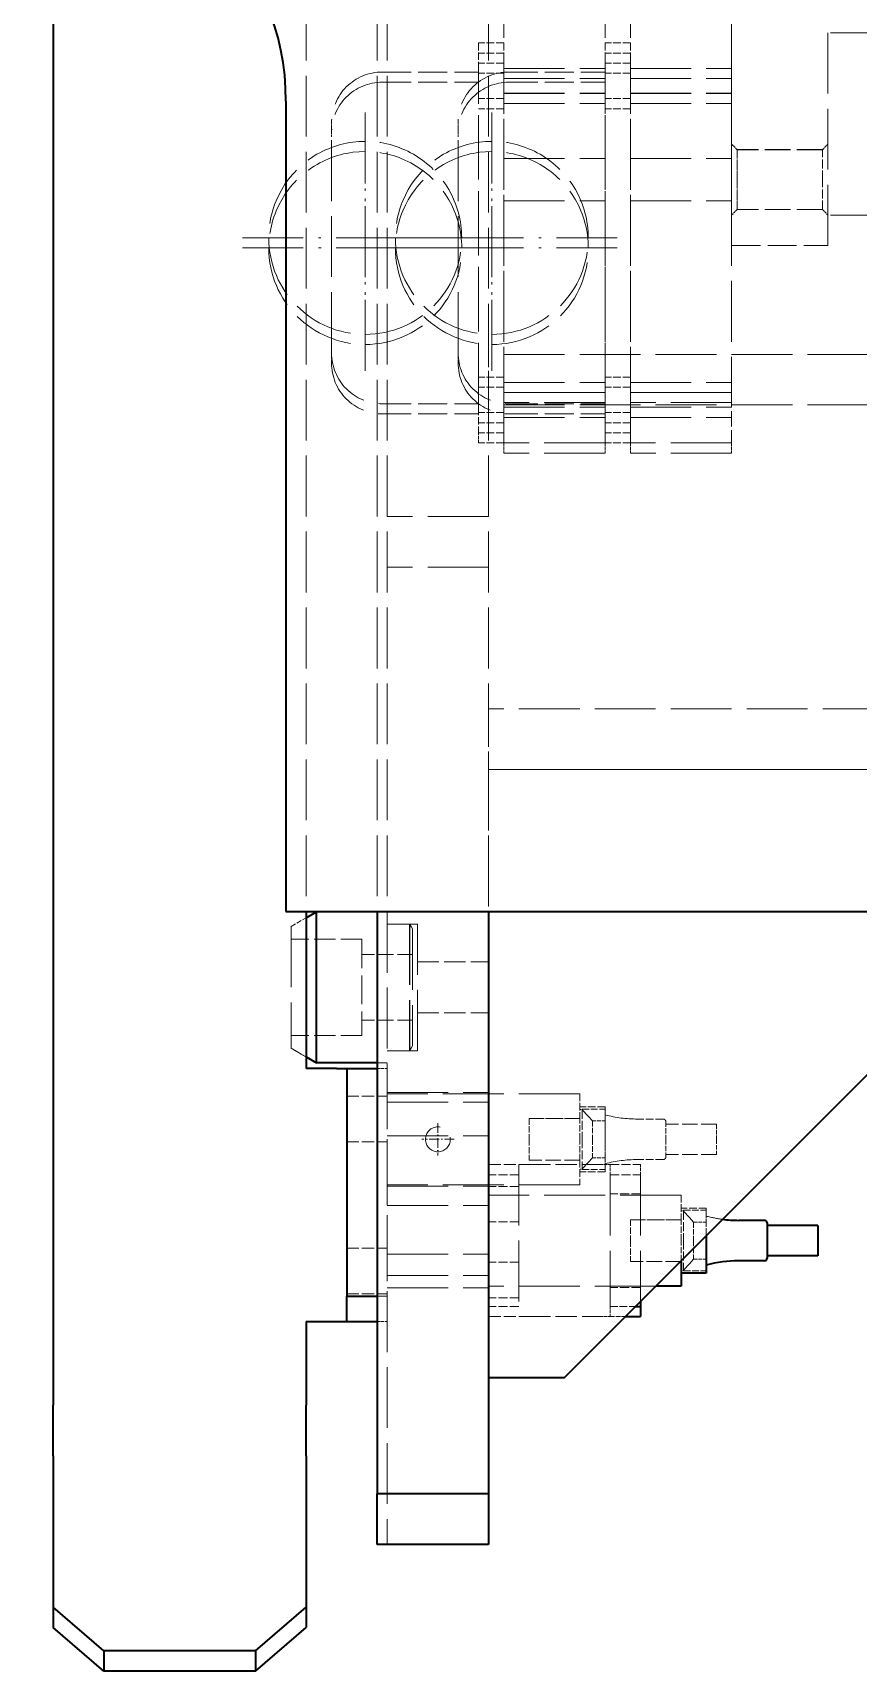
# Model space of a CAD drawing. Extents: x 0 to 18500, y -51 to 3802.
# Drawn here: x 3148.3 to 3311.3, y 2345.5 to 2669 of the extents above; entities that cross this region are included whole.
import ezdxf

# ---------------------------------------------------------------- set-up
doc = ezdxf.new("R2010")
doc.units = 0
doc.header["$MEASUREMENT"] = 0
for name, pattern in [('CENTER-HOKUTO', [23, 20, -1, 1, -1]), ('DASHDOT', [18.5, 12, -3, 0.5, -3]), ('DASHED', [15, 12, -3]), ('HIDDEN-HOKUTO', [3.8, 2.5, -1.3])]:
    doc.linetypes.add(name, pattern=pattern)
doc.layers.get('0').update_dxf_attribs({"linetype": 'CONTINUOUS'})
doc.layers.add('AM_7', color=2, linetype='CENTER-HOKUTO')
doc.layers.add('AM_HID', color=1, linetype='HIDDEN-HOKUTO')

msp = doc.modelspace()

# ---------------------------------------------------------------- linework, layer by layer
at = {"color": 7, "lineweight": 35}
for p, q in [((3152.33264, 2705.32956), (3152.3324, 2397.99265)), ((3198.33216, 2655.48996), (3198.33216, 2495.4899)), ((3198.33216, 2495.4899), (3468.33216, 2495.4899)), ((3202.3324, 2495.48984), (3202.3324, 2464.49002)), ((3204.33264, 2465.59018), (3204.33264, 2495.39017)), ((3216.3324, 2495.4899), (3216.33216, 2380.48996)), ((3238.3324, 2495.4899), (3238.33216, 2380.48996)), ((3238.33264, 2495.48978), (3238.33264, 2403.49014)), ((3253.33264, 2403.49014), (3336.33216, 2486.48965)), ((3210.3324, 2464.48996), (3210.3324, 2419.48996)), ((3152.3324, 2387.99265), (3152.3324, 2358.11697)), ((3202.3324, 2387.99258), (3202.3324, 2358.11697)), ((3238.33216, 2380.48996), (3216.33216, 2380.48996)), ((3238.3324, 2370.48996), (3216.3324, 2370.48996)), ((3192.3324, 2349.4567), (3162.3324, 2349.4567)), ((3192.3324, 2345.4567), (3162.3324, 2345.4567))]:
    msp.add_line(p, q, dxfattribs=at)
at = {"color": 7, "lineweight": 35, "ltscale": 0.057849}
msp.add_line((3202.33167, 2494.23453), (3204.33557, 2495.39157), dxfattribs=at)
at = {"color": 7, "lineweight": 35, "ltscale": 0.057743}
msp.add_line((3202.3324, 2494.23526), (3204.33264, 2495.39017), dxfattribs=at)
at = {"color": 7, "lineweight": 35, "ltscale": 0.299988}
for p, q in [((3216.33216, 2495.39017), (3204.33264, 2495.39017)), ((3216.33216, 2465.59018), (3204.33264, 2465.59018))]:
    msp.add_line(p, q, dxfattribs=at)
at = {"color": 7, "lineweight": 35, "ltscale": 4.57764e-05}
msp.add_line((3204.33557, 2495.38974), (3204.33557, 2495.39157), dxfattribs=at)
at = {"color": 7, "lineweight": 35, "ltscale": 0.299896}
msp.add_line((3216.33142, 2495.39157), (3204.33557, 2495.39157), dxfattribs=at)
at = {"color": 7, "lineweight": 35, "ltscale": 0.057742}
msp.add_line((3202.3324, 2466.74503), (3204.33264, 2465.59018), dxfattribs=at)
at = {"color": 7, "lineweight": 35, "ltscale": 0.15}
for p, q in [((3208.3324, 2464.49002), (3202.3324, 2464.49002)), ((3202.3324, 2414.49002), (3208.3324, 2414.49002))]:
    msp.add_line(p, q, dxfattribs=at)
at = {"color": 7, "lineweight": 35, "ltscale": 0.05}
for p, q in [((3208.3324, 2464.49002), (3210.3324, 2464.49002)), ((3208.3324, 2414.49002), (3210.3324, 2414.49002))]:
    msp.add_line(p, q, dxfattribs=at)
at = {"color": 7, "lineweight": 35, "ltscale": 0.149994}
for p, q in [((3210.3324, 2464.48996), (3216.33216, 2464.48996)), ((3210.3324, 2419.48996), (3216.33216, 2419.48996)), ((3210.3324, 2414.49002), (3216.33216, 2414.49002))]:
    msp.add_line(p, q, dxfattribs=at)
at = {"color": 7, "lineweight": 35, "ltscale": 0.127496}
for p, q in [((3292.83557, 2434.49161), (3287.73572, 2434.49161)), ((3292.83557, 2426.49161), (3287.73572, 2426.49161))]:
    msp.add_line(p, q, dxfattribs=at)
at = {"color": 7, "lineweight": 35, "ltscale": 0.0875}
for p, q in [((3293.33557, 2433.99161), (3293.33557, 2430.49161)), ((3293.33557, 2430.49161), (3293.33557, 2426.99161))]:
    msp.add_line(p, q, dxfattribs=at)
at = {"color": 7, "lineweight": 35, "ltscale": 0.25}
for p, q in [((3303.33557, 2433.49161), (3293.33557, 2433.49161)), ((3303.33557, 2427.49161), (3293.33557, 2427.49161)), ((3152.3324, 2387.99265), (3152.3324, 2397.99265)), ((3216.3324, 2370.48996), (3216.33216, 2380.48996)), ((3238.33216, 2380.48996), (3238.3324, 2370.48996))]:
    msp.add_line(p, q, dxfattribs=at)
at = {"color": 7, "lineweight": 35, "ltscale": 0.075}
for p, q in [((3303.33557, 2433.49161), (3303.33557, 2430.49161)), ((3303.33557, 2430.49161), (3303.33557, 2427.49161))]:
    msp.add_line(p, q, dxfattribs=at)
at = {"color": 7, "lineweight": 35, "ltscale": 0.025}
msp.add_line((3281.33557, 2431.49161), (3281.33557, 2430.49161), dxfattribs=at)
at = {"color": 7, "lineweight": 35, "ltscale": 0.160001}
msp.add_line((3281.33557, 2430.49161), (3281.33557, 2424.09158), dxfattribs=at)
at = {"color": 7, "lineweight": 35, "ltscale": 0.000160217}
msp.add_line((3293.33557, 2426.99332), (3293.33557, 2426.99973), dxfattribs=at)
at = {"color": 7, "lineweight": 35, "ltscale": 0.003076}
msp.add_line((3276.33557, 2426.3685), (3276.21253, 2426.3685), dxfattribs=at)
at = {"color": 7, "lineweight": 35, "ltscale": 0.003117}
msp.add_line((3276.33557, 2426.3685), (3276.33557, 2426.49319), dxfattribs=at)
at = {"color": 7, "lineweight": 35, "ltscale": 0.121922}
msp.add_line((3276.33557, 2426.3685), (3276.33557, 2421.49161), dxfattribs=at)
at = {"color": 7, "lineweight": 35, "ltscale": 0.125}
msp.add_line((3281.33557, 2424.09158), (3276.33557, 2424.09158), dxfattribs=at)
at = {"color": 7, "lineweight": 35, "ltscale": 0.125037}
msp.add_line((3276.33557, 2421.49161), (3271.33411, 2421.49161), dxfattribs=at)
at = {"color": 7, "lineweight": 35, "ltscale": 0.124998}
msp.add_line((3210.3324, 2414.49002), (3210.3324, 2419.48996), dxfattribs=at)
at = {"color": 7, "lineweight": 35, "ltscale": 0.025037}
msp.add_line((3267.33411, 2417.49155), (3268.33557, 2417.49155), dxfattribs=at)
at = {"color": 7, "lineweight": 35, "ltscale": 0.025002}
msp.add_line((3268.33557, 2418.49161), (3268.33557, 2417.49155), dxfattribs=at)
at = {"color": 7, "lineweight": 35, "ltscale": 0.049998}
msp.add_line((3268.33557, 2417.49155), (3268.33557, 2415.49161), dxfattribs=at)
at = {"color": 7, "lineweight": 35, "ltscale": 0.412434}
msp.add_line((3202.3324, 2414.49002), (3202.3324, 2397.99265), dxfattribs=at)
at = {"color": 7, "lineweight": 35, "ltscale": 0.075037}
msp.add_line((3265.33411, 2415.49161), (3268.33557, 2415.49161), dxfattribs=at)
at = {"color": 7, "lineweight": 35, "ltscale": 0.375}
msp.add_line((3238.33264, 2403.49014), (3253.33264, 2403.49014), dxfattribs=at)
at = {"color": 7, "lineweight": 35, "ltscale": 0.250002}
msp.add_line((3202.3324, 2387.99258), (3202.3324, 2397.99265), dxfattribs=at)
at = {"color": 7, "lineweight": 35, "ltscale": 0.1}
for p, q in [((3152.3324, 2358.11697), (3152.3324, 2354.11697)), ((3202.3324, 2358.11697), (3202.3324, 2354.11697)), ((3162.3324, 2349.4567), (3162.3324, 2345.4567)), ((3192.3324, 2349.4567), (3192.3324, 2345.4567))]:
    msp.add_line(p, q, dxfattribs=at)
at = {"color": 7, "lineweight": 35, "ltscale": 0.330719}
for p, q in [((3162.3324, 2349.4567), (3152.3324, 2358.11697)), ((3192.3324, 2349.4567), (3202.3324, 2358.11697)), ((3162.3324, 2345.4567), (3152.3324, 2354.11697)), ((3192.3324, 2345.4567), (3202.3324, 2354.11697)), ((3192.33582, 2345.45834), (3202.33582, 2354.11862))]:
    msp.add_line(p, q, dxfattribs=at)
at = {"color": 7, "lineweight": 35}
for centre, radius, start, end in [((3148.33216, 2655.48996), 50, 359.9999905, 89.9999888), ((3287.73572, 2459.7283), 25.23674, 262.722752, 269.9999907), ((3292.83557, 2433.99155), 0.50005, 359.070075, 89.9966352), ((3292.83557, 2426.99173), 0.50015, 270.0107209, 1.1576194), ((3287.73572, 2401.25485), 25.23675, 89.9999888, 104.6905373)]:
    msp.add_arc(centre, radius, start, end, dxfattribs=at)
at = {"layer": 'AM_7', "color": 2, "linetype": 'DASHDOT', "lineweight": 13}
for p, q in [((3213.98279, 2653.2551), (3213.98279, 2603.72519)), ((3238.98279, 2653.2551), (3238.98279, 2603.72519)), ((3213.98572, 2651.25656), (3213.98572, 2601.72653)), ((3238.98572, 2651.25656), (3238.98572, 2601.72653)), ((3238.74768, 2628.4902), (3189.21765, 2628.4902)), ((3263.74768, 2628.49008), (3214.21765, 2628.49008)), ((3238.75061, 2626.49155), (3189.22058, 2626.49155)), ((3263.75061, 2626.49155), (3214.22058, 2626.49155))]:
    msp.add_line(p, q, dxfattribs=at)
at = {"layer": 'AM_7', "color": 2, "linetype": 'DASHDOT', "lineweight": 13, "ltscale": 0.159804}
msp.add_line((3228.33533, 2453.68753), (3228.33533, 2447.29538), dxfattribs=at)
at = {"layer": 'AM_7', "color": 2, "linetype": 'DASHDOT', "lineweight": 13, "ltscale": 0.159802}
msp.add_line((3231.53138, 2450.49142), (3225.13929, 2450.49142), dxfattribs=at)
at = {"layer": 'AM_HID', "color": 1, "linetype": 'DASHED', "lineweight": 13}
for p, q in [((3216.3324, 3245.48996), (3216.3324, 2495.4899)), ((3218.3324, 3245.48996), (3218.3324, 2370.48996)), ((3238.3324, 3245.48996), (3238.3324, 2495.4899)), ((3241.33264, 3144.99008), (3241.33264, 2597.99008)), ((3261.33264, 3144.99008), (3261.33264, 2597.99008)), ((3266.33264, 3144.99008), (3266.33264, 2597.99008)), ((3286.33264, 3144.99008), (3286.33264, 2597.99008)), ((3286.33264, 2626.99008), (3286.33264, 2862.99008)), ((3305.33264, 2626.99008), (3305.33264, 2862.99008)), ((3202.33264, 2810.49008), (3202.3324, 2495.48984)), ((3437.83264, 2668.99008), (3305.33264, 2668.99008)), ((3236.33264, 2594.99008), (3236.33264, 2661.99008)), ((3241.33264, 2594.99008), (3241.33264, 2661.99008)), ((3241.33264, 2661.94858), (3261.33264, 2661.94858)), ((3241.33289, 2661.9487), (3261.33289, 2661.9487)), ((3241.33557, 2659.95004), (3261.33557, 2659.95004)), ((3241.33582, 2659.95004), (3261.33582, 2659.95004)), ((3261.33264, 2594.99008), (3261.33264, 2661.99008)), ((3266.33264, 2594.99008), (3266.33264, 2661.99008)), ((3266.33264, 2661.94858), (3286.33264, 2661.94858)), ((3266.33289, 2661.9487), (3286.33289, 2661.9487)), ((3266.33557, 2659.95004), (3286.33557, 2659.95004)), ((3266.33582, 2659.95004), (3286.33582, 2659.95004)), ((3236.33264, 2595.74008), (3236.33264, 2657.23093)), ((3241.33264, 2657.03159), (3261.33264, 2657.03159)), ((3241.33289, 2657.03171), (3261.33289, 2657.03171)), ((3261.33264, 2595.74008), (3261.33264, 2657.23093)), ((3266.33264, 2657.03159), (3286.33264, 2657.03159)), ((3266.33289, 2657.03171), (3286.33289, 2657.03171)), ((3241.33557, 2655.03305), (3261.33557, 2655.03305)), ((3241.33582, 2655.03305), (3261.33582, 2655.03305)), ((3266.33557, 2655.03305), (3286.33557, 2655.03305)), ((3266.33582, 2655.03305), (3286.33582, 2655.03305)), ((3207.33264, 2605.76462), (3207.33264, 2648.45517)), ((3232.33264, 2605.76462), (3232.33264, 2648.45517)), ((3241.33264, 2644.17807), (3261.33264, 2644.17807)), ((3241.33289, 2644.17819), (3261.33289, 2644.17819)), ((3241.33557, 2644.17953), (3261.33557, 2644.17953)), ((3241.33582, 2644.17966), (3261.33582, 2644.17953)), ((3266.33264, 2644.17807), (3286.33264, 2644.17807)), ((3266.33289, 2644.17819), (3286.33289, 2644.17819)), ((3266.33557, 2644.17953), (3286.33557, 2644.17953)), ((3266.33582, 2644.17953), (3286.33582, 2644.17953)), ((3241.33264, 2635.80209), (3261.33264, 2635.80209)), ((3241.33289, 2635.80222), (3261.33289, 2635.80222)), ((3241.33557, 2635.80356), (3261.33557, 2635.80356)), ((3241.33582, 2635.80356), (3261.33582, 2635.80356)), ((3266.33264, 2635.80209), (3286.33264, 2635.80209)), ((3266.33289, 2635.80222), (3286.33289, 2635.80222)), ((3266.33557, 2635.80356), (3286.33557, 2635.80356)), ((3266.33582, 2635.80356), (3286.33582, 2635.80356)), ((3437.83264, 2632.99008), (3305.33264, 2632.99008)), ((3437.83557, 2632.99155), (3305.33557, 2632.99155)), ((3403.3324, 2605.48996), (3238.3324, 2605.48996)), ((3241.33264, 2599.94858), (3261.33264, 2599.94858)), ((3261.33264, 2597.99008), (3241.33264, 2597.99008)), ((3241.33289, 2599.9487), (3261.33289, 2599.9487)), ((3261.33289, 2597.9902), (3241.33289, 2597.9902)), ((3266.33264, 2599.94858), (3286.33264, 2599.94858)), ((3286.33264, 2597.99008), (3266.33264, 2597.99008)), ((3266.33289, 2599.9487), (3286.33289, 2599.9487)), ((3286.33289, 2597.9902), (3266.33289, 2597.9902)), ((3403.3324, 2595.48996), (3238.3324, 2595.48996)), ((3241.33264, 2595.03159), (3261.33264, 2595.03159)), ((3241.33289, 2595.03171), (3261.33289, 2595.03171)), ((3241.33557, 2597.95004), (3261.33557, 2597.95004)), ((3241.33557, 2597.95004), (3261.33557, 2597.95004)), ((3261.33557, 2595.99155), (3241.33557, 2595.99155)), ((3261.33582, 2595.99167), (3241.33582, 2595.99167)), ((3266.33264, 2595.03159), (3286.33264, 2595.03159)), ((3266.33289, 2595.03171), (3286.33289, 2595.03171)), ((3266.33557, 2597.95004), (3286.33557, 2597.95004)), ((3266.33557, 2597.95004), (3286.33557, 2597.95004)), ((3286.33557, 2595.99155), (3266.33557, 2595.99155)), ((3286.33582, 2595.99155), (3266.33582, 2595.99167)), ((3241.33557, 2593.03305), (3261.33557, 2593.03305)), ((3241.33557, 2593.03305), (3261.33557, 2593.03305)), ((3266.33557, 2593.03305), (3286.33557, 2593.03305)), ((3266.33557, 2593.03305), (3286.33557, 2593.03305)), ((3261.33264, 2587.99008), (3241.33264, 2587.99008)), ((3261.33557, 2585.99155), (3241.33557, 2585.99155)), ((3286.33264, 2587.99008), (3266.33264, 2587.99008)), ((3286.33557, 2585.99155), (3266.33557, 2585.99155)), ((3238.33264, 2573.49008), (3218.33264, 2573.49008)), ((3238.33289, 2563.4902), (3218.33289, 2563.4902)), ((3238.33533, 2563.49142), (3218.33533, 2563.49142)), ((3436.3324, 2535.4899), (3238.3324, 2535.48996)), ((3436.3324, 2523.4899), (3238.3324, 2523.48996)), ((3238.33264, 2523.49014), (3238.33264, 2495.48978)), ((3311.33216, 2523.49008), (3238.33264, 2523.49014)), ((3204.33264, 2466.978), (3204.33264, 2495.39017)), ((3204.33557, 2466.9794), (3204.33557, 2495.39157)), ((3204.33557, 2465.59158), (3204.33557, 2495.38974)), ((3218.33264, 2495.39017), (3218.33264, 2465.59018)), ((3199.33264, 2492.50339), (3199.33264, 2468.4769)), ((3222.7555, 2492.99014), (3222.7555, 2467.99014)), ((3222.7555, 2492.99014), (3222.7555, 2468.7222)), ((3222.75818, 2492.99155), (3222.75818, 2467.99155)), ((3222.75818, 2492.99155), (3222.75818, 2468.7236)), ((3223.33264, 2491.99014), (3223.33264, 2468.99014)), ((3224.33264, 2467.99014), (3224.33264, 2492.99014)), ((3218.3324, 2464.48996), (3218.3324, 2419.48996)), ((3218.33533, 2459.74149), (3238.33533, 2459.74149)), ((3256.33533, 2459.49149), (3218.33533, 2459.49149)), ((3218.3324, 2457.81351), (3238.3324, 2457.81351)), ((3218.33582, 2457.81522), (3238.33582, 2457.81522)), ((3218.3324, 2451.16653), (3238.3324, 2451.16647)), ((3218.33582, 2451.16818), (3238.33582, 2451.16818)), ((3244.33582, 2445.49161), (3244.33582, 2415.49161)), ((3262.33557, 2443.49161), (3262.33557, 2417.49161)), ((3268.33557, 2443.49155), (3268.33557, 2418.49161)), ((3256.33533, 2441.49149), (3218.33533, 2441.49149)), ((3218.33533, 2441.24149), (3238.33533, 2441.24149)), ((3276.33557, 2439.49161), (3238.33557, 2439.49161)), ((3218.33264, 2437.40762), (3238.33264, 2437.40762)), ((3218.33289, 2437.40768), (3238.33289, 2437.40768)), ((3218.33557, 2437.40909), (3238.33557, 2437.40909)), ((3218.33557, 2437.40903), (3238.33557, 2437.40903)), ((3218.3324, 2427.81351), (3238.3324, 2427.81351)), ((3218.33582, 2427.81522), (3238.33582, 2427.81522)), ((3218.33264, 2423.5726), (3238.33264, 2423.5726)), ((3218.33289, 2423.57272), (3238.33289, 2423.57272)), ((3218.33557, 2423.57413), (3238.33557, 2423.57413)), ((3218.33557, 2423.57401), (3238.33557, 2423.57401)), ((3218.3324, 2421.16653), (3238.3324, 2421.16647)), ((3218.33582, 2421.16818), (3238.33582, 2421.16818)), ((3271.33411, 2421.49161), (3238.33557, 2421.49161)), ((3238.33606, 2380.49173), (3216.33606, 2380.49173)), ((3238.33289, 2380.49026), (3218.33289, 2380.49026)), ((3238.33533, 2380.49142), (3218.33533, 2380.49142)), ((3192.33582, 2349.4584), (3162.33582, 2349.4584)), ((3192.33582, 2345.45834), (3162.33582, 2345.4584))]:
    msp.add_line(p, q, dxfattribs=at)
at = {"layer": 'AM_HID', "color": 1, "linetype": 'DASHED', "lineweight": 13, "ltscale": 0.125}
for p, q in [((3236.33264, 2666.99008), (3236.33264, 2661.99008)), ((3241.33264, 2666.99008), (3236.33264, 2666.99008)), ((3241.33264, 2666.99008), (3241.33264, 2661.99008)), ((3261.33264, 2666.99008), (3261.33264, 2661.99008)), ((3266.33264, 2666.99008), (3261.33264, 2666.99008)), ((3266.33264, 2666.99008), (3266.33264, 2661.99008)), ((3241.33264, 2662.99008), (3236.33264, 2662.99008)), ((3241.33289, 2662.9902), (3236.33289, 2662.9902)), ((3241.33557, 2664.99155), (3236.33557, 2664.99155)), ((3266.33264, 2662.99008), (3261.33264, 2662.99008)), ((3266.33289, 2662.9902), (3261.33289, 2662.9902)), ((3266.33557, 2664.99155), (3261.33557, 2664.99155)), ((3241.33557, 2660.99155), (3236.33557, 2660.99155)), ((3241.33582, 2660.99155), (3236.33582, 2660.99155)), ((3266.33557, 2660.99155), (3261.33557, 2660.99155)), ((3266.33582, 2660.99155), (3261.33582, 2660.99155)), ((3241.33264, 2655.99008), (3236.33264, 2655.99008)), ((3241.33289, 2655.9902), (3236.33289, 2655.9902)), ((3241.33557, 2653.99155), (3236.33557, 2653.99155)), ((3241.33582, 2653.99155), (3236.33582, 2653.99155)), ((3266.33264, 2655.99008), (3261.33264, 2655.99008)), ((3266.33289, 2655.9902), (3261.33289, 2655.9902)), ((3266.33557, 2653.99155), (3261.33557, 2653.99155)), ((3266.33582, 2653.99155), (3261.33582, 2653.99155)), ((3241.33264, 2600.99008), (3236.33264, 2600.99008)), ((3241.33289, 2600.9902), (3236.33289, 2600.9902)), ((3241.33557, 2598.99155), (3236.33557, 2598.99155)), ((3241.33557, 2598.99155), (3236.33557, 2598.99155)), ((3266.33264, 2600.99008), (3261.33264, 2600.99008)), ((3266.33289, 2600.9902), (3261.33289, 2600.9902)), ((3266.33557, 2598.99155), (3261.33557, 2598.99155)), ((3266.33557, 2598.99155), (3261.33557, 2598.99155)), ((3236.33264, 2594.99008), (3236.33264, 2589.99008)), ((3241.33264, 2594.99008), (3241.33264, 2589.99008)), ((3261.33264, 2594.99008), (3261.33264, 2589.99008)), ((3266.33264, 2594.99008), (3266.33264, 2589.99008)), ((3241.33264, 2593.99008), (3236.33264, 2593.99008)), ((3241.33289, 2593.9902), (3236.33289, 2593.9902)), ((3241.33557, 2591.99155), (3236.33557, 2591.99155)), ((3241.33557, 2591.99155), (3236.33557, 2591.99155)), ((3266.33264, 2593.99008), (3261.33264, 2593.99008)), ((3266.33289, 2593.9902), (3261.33289, 2593.9902)), ((3266.33557, 2591.99155), (3261.33557, 2591.99155)), ((3266.33557, 2591.99155), (3261.33557, 2591.99155)), ((3241.33264, 2589.99008), (3236.33264, 2589.99008)), ((3266.33264, 2589.99008), (3261.33264, 2589.99008)), ((3241.33557, 2587.99155), (3236.33557, 2587.99155)), ((3266.33557, 2587.99155), (3261.33557, 2587.99155)), ((3261.33533, 2456.89145), (3256.33533, 2456.89145)), ((3261.33533, 2444.09146), (3256.33533, 2444.09146)), ((3281.33557, 2436.89157), (3276.33557, 2436.89157))]:
    msp.add_line(p, q, dxfattribs=at)
at = {"layer": 'AM_HID', "color": 1, "linetype": 'DASHED', "lineweight": 13, "ltscale": 0.475}
for p, q in [((3217.33264, 2661.2402), (3236.33264, 2661.24008)), ((3242.33264, 2661.24008), (3261.33264, 2661.24008)), ((3217.33557, 2659.24155), (3236.33557, 2659.24155)), ((3242.33557, 2659.24155), (3261.33557, 2659.24155)), ((3286.33264, 2626.99008), (3305.33264, 2626.99008)), ((3217.33264, 2595.7402), (3236.33264, 2595.74008)), ((3242.33264, 2595.74008), (3261.33264, 2595.74008)), ((3217.33557, 2593.74155), (3236.33557, 2593.74155)), ((3242.33557, 2593.74155), (3261.33557, 2593.74155)), ((3213.33264, 2489.99014), (3213.33264, 2470.99014))]:
    msp.add_line(p, q, dxfattribs=at)
at = {"layer": 'AM_HID', "color": 1, "linetype": 'DASHED', "lineweight": 13, "ltscale": 0.100229}
for p, q in [((3236.33264, 2657.23093), (3236.33264, 2661.24008)), ((3261.33264, 2657.23093), (3261.33264, 2661.24008))]:
    msp.add_line(p, q, dxfattribs=at)
at = {"layer": 'AM_HID', "color": 1, "linetype": 'DASHED', "lineweight": 13, "ltscale": 0.028909}
for p, q in [((3207.33264, 2650.04892), (3207.33264, 2651.20529)), ((3232.33264, 2650.04892), (3232.33264, 2651.20529))]:
    msp.add_line(p, q, dxfattribs=at)
at = {"layer": 'AM_HID', "color": 1, "linetype": 'DASHED', "lineweight": 13, "ltscale": 0.039844}
for p, q in [((3207.33264, 2648.45517), (3207.33264, 2650.04892)), ((3232.33264, 2648.45517), (3232.33264, 2650.04892))]:
    msp.add_line(p, q, dxfattribs=at)
at = {"layer": 'AM_HID', "color": 1, "linetype": 'DASHED', "lineweight": 13, "ltscale": 0.038273}
for p, q in [((3287.41516, 2645.90756), (3286.33264, 2646.99008)), ((3287.41541, 2645.90768), (3286.33289, 2646.9902)), ((3287.41809, 2645.90903), (3286.33557, 2646.99155)), ((3304.25013, 2645.90756), (3305.33264, 2646.99008)), ((3304.25037, 2645.90768), (3305.33289, 2646.9902)), ((3304.25305, 2645.90903), (3305.33557, 2646.99155)), ((3304.2533, 2645.90903), (3305.33582, 2646.99155)), ((3287.41516, 2634.0726), (3286.33264, 2632.99008)), ((3287.41541, 2634.07272), (3286.33289, 2632.9902)), ((3287.41809, 2634.07407), (3286.33557, 2632.99155)), ((3304.25013, 2634.0726), (3305.33264, 2632.99008)), ((3304.25037, 2634.07272), (3305.33289, 2632.9902)), ((3304.25305, 2634.07407), (3305.33557, 2632.99155)), ((3304.2533, 2634.07407), (3305.33582, 2632.99155))]:
    msp.add_line(p, q, dxfattribs=at)
at = {"layer": 'AM_HID', "color": 1, "linetype": 'DASHED', "lineweight": 13, "ltscale": 0.038266}
msp.add_line((3287.41809, 2645.90915), (3286.33582, 2646.99155), dxfattribs=at)
at = {"layer": 'AM_HID', "color": 1, "linetype": 'DASHED', "lineweight": 13, "ltscale": 0.147937}
for p, q in [((3287.41516, 2639.99008), (3287.41516, 2645.90756)), ((3287.41541, 2645.90768), (3287.41541, 2639.9902)), ((3287.41809, 2645.90903), (3287.41809, 2639.99155)), ((3304.25013, 2639.99008), (3304.25013, 2645.90756)), ((3304.25037, 2639.9902), (3304.25037, 2645.90768)), ((3304.25305, 2639.99155), (3304.25305, 2645.90903)), ((3304.2533, 2639.99155), (3304.2533, 2645.90903)), ((3287.41516, 2639.99008), (3287.41516, 2634.0726)), ((3287.41541, 2639.9902), (3287.41541, 2634.07272)), ((3287.41809, 2634.07407), (3287.41809, 2639.99155)), ((3287.41809, 2639.99155), (3287.41809, 2634.07407)), ((3304.25013, 2634.0726), (3304.25013, 2639.99008)), ((3304.25037, 2634.07272), (3304.25037, 2639.9902)), ((3304.25305, 2634.07407), (3304.25305, 2639.99155)), ((3304.2533, 2634.07407), (3304.2533, 2639.99155))]:
    msp.add_line(p, q, dxfattribs=at)
at = {"layer": 'AM_HID', "color": 1, "linetype": 'DASHED', "lineweight": 13, "ltscale": 0.420874}
for p, q in [((3304.25013, 2645.90756), (3287.41516, 2645.90756)), ((3304.25037, 2645.90768), (3287.41541, 2645.90768)), ((3304.25305, 2645.90903), (3287.41809, 2645.90903)), ((3304.25013, 2634.0726), (3287.41516, 2634.0726)), ((3304.25037, 2634.07272), (3287.41541, 2634.07272)), ((3304.25305, 2634.07407), (3287.41809, 2634.07407))]:
    msp.add_line(p, q, dxfattribs=at)
at = {"layer": 'AM_HID', "color": 1, "linetype": 'DASHED', "lineweight": 13, "ltscale": 0.14794}
msp.add_line((3287.41809, 2645.90915), (3287.41809, 2639.99155), dxfattribs=at)
at = {"layer": 'AM_HID', "color": 1, "linetype": 'DASHED', "lineweight": 13, "ltscale": 0.42088}
for p, q in [((3304.2533, 2645.90903), (3287.41809, 2645.90915)), ((3304.2533, 2634.07407), (3287.41809, 2634.07407))]:
    msp.add_line(p, q, dxfattribs=at)
at = {"layer": 'AM_HID', "color": 1, "linetype": 'DASHED', "lineweight": 13, "ltscale": 0.038269}
msp.add_line((3287.41809, 2634.07407), (3286.33582, 2632.99155), dxfattribs=at)
at = {"layer": 'AM_HID', "color": 1, "linetype": 'DASHED', "lineweight": 13, "ltscale": 0.048166}
for p, q in [((3207.33557, 2603.81345), (3207.33557, 2605.74008)), ((3232.33557, 2603.81345), (3232.33557, 2605.74008))]:
    msp.add_line(p, q, dxfattribs=at)
at = {"layer": 'AM_HID', "color": 1, "linetype": 'DASHED', "lineweight": 13, "ltscale": 0.25}
for p, q in [((3238.3324, 2595.48996), (3238.3324, 2605.48996)), ((3241.33264, 2597.99008), (3241.33264, 2587.99008)), ((3261.33264, 2597.99008), (3261.33264, 2587.99008)), ((3266.33264, 2597.99008), (3266.33264, 2587.99008)), ((3286.33264, 2597.99008), (3286.33264, 2587.99008)), ((3223.33264, 2486.99014), (3213.33264, 2486.99014)), ((3223.33557, 2486.99155), (3213.33557, 2486.99155)), ((3223.33264, 2473.99014), (3213.33264, 2473.99014)), ((3223.33557, 2473.99155), (3213.33557, 2473.99155)), ((3256.33533, 2454.61459), (3246.33533, 2454.61459)), ((3246.33557, 2454.61459), (3256.33557, 2454.61459)), ((3283.33533, 2453.49149), (3273.33533, 2453.49149)), ((3256.33533, 2446.36838), (3246.33533, 2446.36838)), ((3256.33557, 2446.36838), (3246.33557, 2446.36838)), ((3283.33533, 2447.49149), (3273.33533, 2447.49149)), ((3266.33557, 2434.61472), (3276.33557, 2434.61472)), ((3276.33557, 2434.61472), (3266.33557, 2434.61472)), ((3276.33557, 2426.3685), (3266.33557, 2426.3685))]:
    msp.add_line(p, q, dxfattribs=at)
at = {"layer": 'AM_HID', "color": 1, "linetype": 'DASHED', "lineweight": 13, "ltscale": 0.054013}
msp.add_line((3236.33557, 2590.15207), (3236.33557, 2587.99155), dxfattribs=at)
at = {"layer": 'AM_HID', "color": 1, "linetype": 'DASHED', "lineweight": 13, "ltscale": 0.049945}
for p, q in [((3241.33557, 2587.98935), (3241.33557, 2585.99155)), ((3261.33557, 2587.98935), (3261.33557, 2585.99155)), ((3266.33557, 2587.98935), (3266.33557, 2585.99155)), ((3286.33557, 2587.98935), (3286.33557, 2585.99155))]:
    msp.add_line(p, q, dxfattribs=at)
at = {"layer": 'AM_HID', "color": 1, "linetype": 'DASHED', "lineweight": 13, "ltscale": 0.3}
msp.add_line((3238.3324, 2523.48996), (3238.3324, 2535.48996), dxfattribs=at)
at = {"layer": 'AM_HID', "color": 1, "linetype": 'DASHED', "lineweight": 13, "ltscale": 0.050104}
msp.add_line((3218.33557, 2495.39157), (3216.33142, 2495.39157), dxfattribs=at)
at = {"layer": 'AM_HID', "color": 1, "linetype": 'DASHED', "lineweight": 13, "ltscale": 0.050012}
for p, q in [((3218.33264, 2495.39017), (3216.33216, 2495.39017)), ((3218.33264, 2465.59018), (3216.33216, 2465.59018))]:
    msp.add_line(p, q, dxfattribs=at)
at = {"layer": 'AM_HID', "color": 1, "linetype": 'DASHED', "lineweight": 13, "ltscale": 0.086595}
for p, q in [((3199.33264, 2492.50339), (3202.3324, 2494.23526)), ((3199.33264, 2468.4769), (3202.3324, 2466.74503))]:
    msp.add_line(p, q, dxfattribs=at)
at = {"layer": 'AM_HID', "color": 1, "linetype": 'DASHED', "lineweight": 13, "ltscale": 0.086489}
msp.add_line((3199.33557, 2492.50479), (3202.33167, 2494.23453), dxfattribs=at)
at = {"layer": 'AM_HID', "color": 1, "linetype": 'DASHED', "lineweight": 13, "ltscale": 0.110571}
for p, q in [((3222.7555, 2492.99014), (3218.33264, 2492.99014)), ((3222.7555, 2467.99014), (3218.33264, 2467.99014))]:
    msp.add_line(p, q, dxfattribs=at)
at = {"layer": 'AM_HID', "color": 1, "linetype": 'DASHED', "lineweight": 13, "ltscale": 0.15}
for p, q in [((3218.33264, 2492.99014), (3224.33264, 2492.99014)), ((3218.33557, 2492.99155), (3224.33557, 2492.99155)), ((3218.33264, 2467.99014), (3224.33264, 2467.99014)), ((3218.33557, 2467.99155), (3224.33557, 2467.99155)), ((3244.33582, 2443.49167), (3238.33582, 2443.49167)), ((3262.33557, 2445.49161), (3268.33557, 2445.49161)), ((3262.33557, 2443.49161), (3268.33557, 2443.49155)), ((3244.33582, 2441.20065), (3238.33582, 2441.20065)), ((3268.33557, 2439.74161), (3262.33557, 2439.74161)), ((3244.33582, 2434.20065), (3238.33582, 2434.20065)), ((3244.33582, 2426.20065), (3238.33582, 2426.20065)), ((3268.33557, 2421.24161), (3262.33557, 2421.24161)), ((3244.33582, 2419.20065), (3238.33582, 2419.20065)), ((3244.33582, 2417.49167), (3238.33582, 2417.49167))]:
    msp.add_line(p, q, dxfattribs=at)
at = {"layer": 'AM_HID', "color": 1, "linetype": 'DASHED', "lineweight": 13, "ltscale": 0.110565}
for p, q in [((3222.75818, 2492.99155), (3218.33557, 2492.99155)), ((3222.75818, 2467.99155), (3218.33557, 2467.99155))]:
    msp.add_line(p, q, dxfattribs=at)
at = {"layer": 'AM_HID', "color": 1, "linetype": 'DASHED', "lineweight": 13, "ltscale": 0.028865}
for p, q in [((3223.33264, 2491.99014), (3222.7555, 2492.99014)), ((3223.33264, 2468.99014), (3222.7555, 2467.99014))]:
    msp.add_line(p, q, dxfattribs=at)
at = {"layer": 'AM_HID', "color": 1, "linetype": 'DASHED', "lineweight": 13, "ltscale": 0.028868}
for p, q in [((3223.33557, 2491.99155), (3222.75818, 2492.99155)), ((3223.33557, 2468.99155), (3222.75818, 2467.99155))]:
    msp.add_line(p, q, dxfattribs=at)
at = {"layer": 'AM_HID', "color": 1, "linetype": 'DASHED', "lineweight": 13, "ltscale": 0.35}
for p, q in [((3213.33264, 2489.99014), (3199.33264, 2489.99014)), ((3213.33557, 2489.99155), (3199.33557, 2489.99155)), ((3224.33264, 2485.54312), (3238.33264, 2485.54312)), ((3224.33557, 2485.54453), (3238.33557, 2485.54453)), ((3224.33264, 2475.43716), (3238.33264, 2475.43716)), ((3224.33557, 2475.43857), (3238.33557, 2475.43857)), ((3213.33264, 2470.99014), (3199.33264, 2470.99014)), ((3213.33557, 2470.99155), (3199.33557, 2470.99155)), ((3218.33557, 2465.59158), (3204.33557, 2465.59158)), ((3246.33582, 2445.49161), (3260.33582, 2445.49161)), ((3246.33582, 2415.49161), (3260.33582, 2415.49161))]:
    msp.add_line(p, q, dxfattribs=at)
at = {"layer": 'AM_HID', "color": 1, "linetype": 'DASHED', "lineweight": 13, "ltscale": 0.018301}
for p, q in [((3222.7555, 2468.7222), (3222.7555, 2467.99014)), ((3222.75818, 2468.7236), (3222.75818, 2467.99155))]:
    msp.add_line(p, q, dxfattribs=at)
at = {"layer": 'AM_HID', "color": 1, "linetype": 'DASHED', "lineweight": 13, "ltscale": 0.144337}
msp.add_line((3199.33557, 2468.4783), (3204.33557, 2465.59158), dxfattribs=at)
at = {"layer": 'AM_HID', "color": 1, "linetype": 'DASHED', "lineweight": 13, "ltscale": 0.034695}
for p, q in [((3204.33264, 2465.59018), (3204.33264, 2466.978)), ((3204.33557, 2465.59158), (3204.33557, 2466.9794))]:
    msp.add_line(p, q, dxfattribs=at)
at = {"layer": 'AM_HID', "color": 1, "linetype": 'DASHED', "lineweight": 13, "ltscale": 0.050006}
for p, q in [((3216.33216, 2464.48996), (3218.3324, 2464.48996)), ((3216.33216, 2419.48996), (3218.3324, 2419.48996)), ((3216.33216, 2414.49002), (3218.3324, 2414.49002))]:
    msp.add_line(p, q, dxfattribs=at)
at = {"layer": 'AM_HID', "color": 1, "linetype": 'DASHED', "lineweight": 13, "ltscale": 0.2}
for p, q in [((3210.3324, 2458.99002), (3218.3324, 2458.99002)), ((3210.3324, 2449.99002), (3218.3324, 2449.99002)), ((3238.33582, 2445.49161), (3246.33582, 2445.49161)), ((3210.3324, 2428.99002), (3218.3324, 2428.99002)), ((3210.3324, 2419.99002), (3218.3324, 2419.99002)), ((3210.33582, 2419.49173), (3218.33582, 2419.49173)), ((3238.33582, 2415.49161), (3246.33582, 2415.49161))]:
    msp.add_line(p, q, dxfattribs=at)
at = {"layer": 'AM_HID', "color": 1, "linetype": 'DASHED', "lineweight": 13, "ltscale": 0.121922}
for p, q in [((3256.33533, 2459.49149), (3256.33533, 2454.61459)), ((3256.33533, 2446.36838), (3256.33533, 2441.49149)), ((3276.33557, 2439.49161), (3276.33557, 2434.61472))]:
    msp.add_line(p, q, dxfattribs=at)
at = {"layer": 'AM_HID', "color": 1, "linetype": 'DASHED', "lineweight": 13, "ltscale": 0.012535}
for p, q in [((3256.33533, 2456.89145), (3256.33533, 2456.39005)), ((3276.33557, 2436.89157), (3276.33557, 2436.39017))]:
    msp.add_line(p, q, dxfattribs=at)
at = {"layer": 'AM_HID', "color": 1, "linetype": 'DASHED', "lineweight": 13, "ltscale": 0.0125}
for p, q in [((3256.83533, 2456.39005), (3256.33533, 2456.39005)), ((3256.83533, 2444.59293), (3256.33533, 2444.59293)), ((3276.83557, 2436.39017), (3276.33557, 2436.39017)), ((3276.83557, 2424.59305), (3276.33557, 2424.59305))]:
    msp.add_line(p, q, dxfattribs=at)
at = {"layer": 'AM_HID', "color": 1, "linetype": 'DASHED', "lineweight": 13, "ltscale": 0.004164}
for p, q in [((3256.83533, 2456.47537), (3256.83533, 2456.30881)), ((3256.83533, 2444.6741), (3256.83533, 2444.50754)), ((3276.83557, 2436.47549), (3276.83557, 2436.30893))]:
    msp.add_line(p, q, dxfattribs=at)
at = {"layer": 'AM_HID', "color": 1, "linetype": 'DASHED', "lineweight": 13, "ltscale": 0.1125}
for p, q in [((3256.83533, 2456.47537), (3261.33533, 2456.47537)), ((3256.83533, 2444.50754), (3261.33533, 2444.50754)), ((3276.83557, 2436.47549), (3281.33557, 2436.47549)), ((3276.83557, 2424.50772), (3281.33557, 2424.50766))]:
    msp.add_line(p, q, dxfattribs=at)
at = {"layer": 'AM_HID', "color": 1, "linetype": 'DASHED', "lineweight": 13, "ltscale": 0.145433}
for p, q in [((3256.83533, 2456.30881), (3256.83533, 2450.49149)), ((3276.83557, 2436.30893), (3276.83557, 2430.49161))]:
    msp.add_line(p, q, dxfattribs=at)
at = {"layer": 'AM_HID', "color": 1, "linetype": 'DASHED', "lineweight": 13, "ltscale": 0.159999}
msp.add_line((3261.33533, 2456.89145), (3261.33533, 2450.49149), dxfattribs=at)
at = {"layer": 'AM_HID', "color": 1, "linetype": 'DASHED', "lineweight": 13, "ltscale": 0.103078}
for p, q in [((3246.33533, 2454.61459), (3246.33533, 2450.49149)), ((3256.33533, 2450.49149), (3256.33533, 2454.61459)), ((3246.33533, 2450.49149), (3246.33533, 2446.36838)), ((3256.33533, 2446.36838), (3256.33533, 2450.49149)), ((3266.33557, 2434.61472), (3266.33557, 2430.49161)), ((3276.33557, 2430.49161), (3276.33557, 2434.61472)), ((3266.33557, 2430.49161), (3266.33557, 2426.3685))]:
    msp.add_line(p, q, dxfattribs=at)
at = {"layer": 'AM_HID', "color": 1, "linetype": 'DASHED', "lineweight": 13, "ltscale": 0.090938}
for p, q in [((3258.83533, 2454.129), (3258.83533, 2450.49149)), ((3261.33533, 2450.49149), (3261.33533, 2454.129)), ((3278.83557, 2434.12912), (3278.83557, 2430.49161)), ((3281.33557, 2430.49161), (3281.33557, 2434.12912))]:
    msp.add_line(p, q, dxfattribs=at)
at = {"layer": 'AM_HID', "color": 1, "linetype": 'DASHED', "lineweight": 13, "ltscale": 0.0625}
for p, q in [((3258.83533, 2454.129), (3261.33533, 2454.129)), ((3258.83533, 2446.85391), (3261.33533, 2446.85391)), ((3278.83557, 2434.12912), (3281.33557, 2434.12912)), ((3278.83557, 2426.85403), (3281.33557, 2426.85403))]:
    msp.add_line(p, q, dxfattribs=at)
at = {"layer": 'AM_HID', "color": 1, "linetype": 'DASHED', "lineweight": 13, "ltscale": 0.029686}
for p, q in [((3261.33533, 2455.31644), (3261.33533, 2454.129)), ((3261.33533, 2446.85391), (3261.33533, 2445.66647)), ((3281.33557, 2426.85403), (3281.33557, 2425.6666))]:
    msp.add_line(p, q, dxfattribs=at)
at = {"layer": 'AM_HID', "color": 1, "linetype": 'DASHED', "lineweight": 13, "ltscale": 0.127496}
for p, q in [((3272.83533, 2454.49149), (3267.73548, 2454.49149)), ((3272.83533, 2446.49149), (3267.73548, 2446.49149))]:
    msp.add_line(p, q, dxfattribs=at)
at = {"layer": 'AM_HID', "color": 1, "linetype": 'DASHED', "lineweight": 13, "ltscale": 0.0875}
for p, q in [((3273.33533, 2453.99149), (3273.33533, 2450.49149)), ((3273.33533, 2450.49149), (3273.33533, 2446.99149))]:
    msp.add_line(p, q, dxfattribs=at)
at = {"layer": 'AM_HID', "color": 1, "linetype": 'DASHED', "lineweight": 13, "ltscale": 0.075}
for p, q in [((3283.33533, 2453.49149), (3283.33533, 2450.49149)), ((3283.33533, 2450.49149), (3283.33533, 2447.49149))]:
    msp.add_line(p, q, dxfattribs=at)
at = {"layer": 'AM_HID', "color": 1, "linetype": 'DASHED', "lineweight": 13, "ltscale": 0.145435}
for p, q in [((3256.83533, 2450.49149), (3256.83533, 2444.6741)), ((3276.83557, 2430.49161), (3276.83557, 2424.67422))]:
    msp.add_line(p, q, dxfattribs=at)
at = {"layer": 'AM_HID', "color": 1, "linetype": 'DASHED', "lineweight": 13, "ltscale": 0.090939}
for p, q in [((3258.83533, 2450.49149), (3258.83533, 2446.85391)), ((3261.33533, 2446.85391), (3261.33533, 2450.49149)), ((3278.83557, 2430.49161), (3278.83557, 2426.85403)), ((3281.33557, 2426.85403), (3281.33557, 2430.49161))]:
    msp.add_line(p, q, dxfattribs=at)
at = {"layer": 'AM_HID', "color": 1, "linetype": 'DASHED', "lineweight": 13, "ltscale": 0.160001}
msp.add_line((3261.33533, 2450.49149), (3261.33533, 2444.09146), dxfattribs=at)
at = {"layer": 'AM_HID', "color": 1, "linetype": 'DASHED', "lineweight": 13, "ltscale": 0.012537}
for p, q in [((3256.33533, 2444.59293), (3256.33533, 2444.09146)), ((3276.33557, 2424.59305), (3276.33557, 2424.09158))]:
    msp.add_line(p, q, dxfattribs=at)
at = {"layer": 'AM_HID', "color": 1, "linetype": 'DASHED', "lineweight": 13, "ltscale": 0.05}
for p, q in [((3260.33582, 2445.49161), (3262.33582, 2445.49161)), ((3262.33557, 2443.49161), (3262.33557, 2445.49161)), ((3262.33557, 2417.49161), (3262.33557, 2415.49161)), ((3260.33582, 2415.49161), (3262.33582, 2415.49161))]:
    msp.add_line(p, q, dxfattribs=at)
at = {"layer": 'AM_HID', "color": 1, "linetype": 'DASHED', "lineweight": 13, "ltscale": 0.050002}
msp.add_line((3268.33557, 2443.49155), (3268.33557, 2445.49161), dxfattribs=at)
at = {"layer": 'AM_HID', "color": 1, "linetype": 'DASHED', "lineweight": 13, "ltscale": 0.134999}
msp.add_line((3281.33557, 2436.89157), (3281.33557, 2431.49161), dxfattribs=at)
at = {"layer": 'AM_HID', "color": 1, "linetype": 'DASHED', "lineweight": 13, "ltscale": 0.029687}
msp.add_line((3281.33557, 2435.31662), (3281.33557, 2434.12912), dxfattribs=at)
at = {"layer": 'AM_HID', "color": 1, "linetype": 'DASHED', "lineweight": 13, "ltscale": 0.09996}
msp.add_line((3276.33557, 2426.49319), (3276.33557, 2430.49161), dxfattribs=at)
at = {"layer": 'AM_HID', "color": 1, "linetype": 'DASHED', "lineweight": 13, "ltscale": 0.000212097}
msp.add_line((3293.33557, 2427.0018), (3293.33557, 2426.99332), dxfattribs=at)
at = {"layer": 'AM_HID', "color": 1, "linetype": 'DASHED', "lineweight": 13, "ltscale": 0.246924}
msp.add_line((3276.21253, 2426.3685), (3266.33557, 2426.3685), dxfattribs=at)
at = {"layer": 'AM_HID', "color": 1, "linetype": 'DASHED', "lineweight": 13, "ltscale": 0.004163}
msp.add_line((3276.83557, 2424.67422), (3276.83557, 2424.50772), dxfattribs=at)
at = {"layer": 'AM_HID', "color": 1, "linetype": 'DASHED', "lineweight": 13, "ltscale": 0.124998}
msp.add_line((3218.3324, 2419.48996), (3218.3324, 2414.49002), dxfattribs=at)
at = {"layer": 'AM_HID', "color": 1, "linetype": 'DASHED', "lineweight": 13, "ltscale": 0.124963}
msp.add_line((3262.33557, 2417.49161), (3267.33411, 2417.49155), dxfattribs=at)
at = {"layer": 'AM_HID', "color": 1, "linetype": 'DASHED', "lineweight": 13, "ltscale": 0.074963}
msp.add_line((3262.33557, 2415.49161), (3265.33411, 2415.49161), dxfattribs=at)
at = {"layer": 'AM_HID', "color": 1, "linetype": 'DASHED', "lineweight": 13, "ltscale": 0.330718}
for p, q in [((3162.33582, 2349.4584), (3152.33582, 2358.11862)), ((3192.33582, 2349.4584), (3202.33582, 2358.11862)), ((3162.33582, 2345.4584), (3152.33582, 2354.11862))]:
    msp.add_line(p, q, dxfattribs=at)
at = {"layer": 'AM_HID', "color": 1, "linetype": 'DASHED', "lineweight": 13, "ltscale": 0.1}
msp.add_line((3162.33582, 2349.4584), (3162.33582, 2345.4584), dxfattribs=at)
at = {"layer": 'AM_HID', "color": 1, "linetype": 'DASHED', "lineweight": 13, "ltscale": 0.100002}
msp.add_line((3192.33582, 2349.4584), (3192.33582, 2345.45834), dxfattribs=at)
at = {"layer": 'AM_HID', "color": 1, "linetype": 'DASHED', "lineweight": 13}
for points in [[(3258.83533, 2454.129), (3258.02405, 2455.05362), (3256.83533, 2456.30881)], [(3256.83533, 2444.6741), (3258.02405, 2445.92929), (3258.83533, 2446.85391)], [(3278.83557, 2434.12912), (3278.02429, 2435.05374), (3276.83557, 2436.30893)], [(3276.83557, 2424.67422), (3278.02429, 2425.92941), (3278.83557, 2426.85403)]]:
    msp.add_lwpolyline(points, dxfattribs=at)
msp.add_circle((3228.33533, 2450.49142), 2.4585, dxfattribs=at)
for centre, radius, start, end in [((3217.33264, 2651.24008), 10.00008, 90.0002825, 180.199177), ((3242.33264, 2651.24008), 10.00008, 90.0002825, 180.199177), ((3217.33606, 2649.24106), 10.00058, 90.0019764, 180.5272173), ((3242.33606, 2649.24106), 10.00058, 90.0019764, 180.5272173), ((3213.98279, 2628.4902), 19.05, 359.9999905, 179.9999913), ((3238.98279, 2628.49008), 19.05, 359.9999905, 179.9999913), ((3213.98572, 2626.49155), 19.05, 359.9999905, 179.9999913), ((3238.98572, 2626.49155), 19.05, 359.9999905, 179.9999913), ((3213.98279, 2628.4902), 19.05, 179.9999913, 359.9999905), ((3238.98279, 2628.49008), 19.05, 179.9999913, 359.9999905), ((3213.98572, 2626.49155), 19.05, 179.9999913, 359.9999905), ((3238.98572, 2626.49155), 19.05, 179.9999913, 359.9999905), ((3217.33264, 2605.7402), 10, 179.8599315, 269.9999907), ((3242.33264, 2605.74008), 10, 179.8599315, 269.9999907), ((3217.33582, 2603.74191), 10.00035, 179.5901527, 269.9987886), ((3242.33582, 2603.74191), 10.00035, 179.5901527, 269.9987886), ((3267.73548, 2479.72818), 25.23674, 255.3094354, 269.9999907), ((3272.83533, 2453.99142), 0.50005, 359.070075, 89.9966352), ((3267.73548, 2421.25473), 25.23675, 89.9999888, 104.6905373), ((3272.83533, 2446.99149), 0.50005, 270.0033443, 0.9299726), ((3287.73572, 2459.7283), 25.23674, 255.3094354, 262.722752)]:
    msp.add_arc(centre, radius, start, end, dxfattribs=at)

doc.saveas('drawing.dxf')
